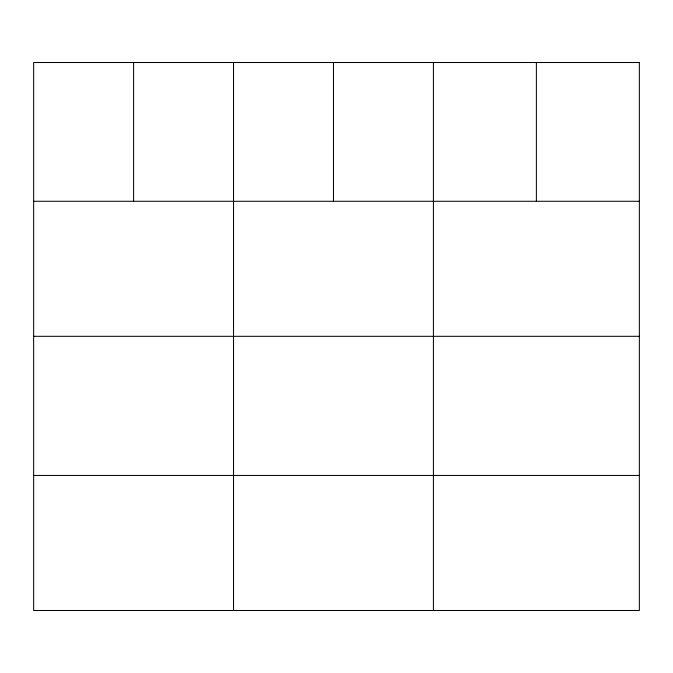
<?xml version="1.0" encoding="UTF-8"?>
<svg xmlns="http://www.w3.org/2000/svg" width="673" height="673" viewBox="0 0 673 673"><rect width="100%" height="100%" fill="white"/><g stroke="black" fill="none" stroke-linecap="round" stroke-linejoin="round"><path stroke-width="1.01" d="M33.65 201.277L639.35 201.277M33.65 336.315L639.35 336.315M33.65 475.449L639.35 475.449M536.381 62.513L536.381 201.277M433.412 62.513L433.412 610.487M333.471 62.513L333.471 201.277M233.531 62.513L233.531 610.487M133.591 62.513L133.591 201.277M639.35 62.513L33.65 62.513L33.65 610.487L639.35 610.487L639.35 62.513"/></g></svg>
